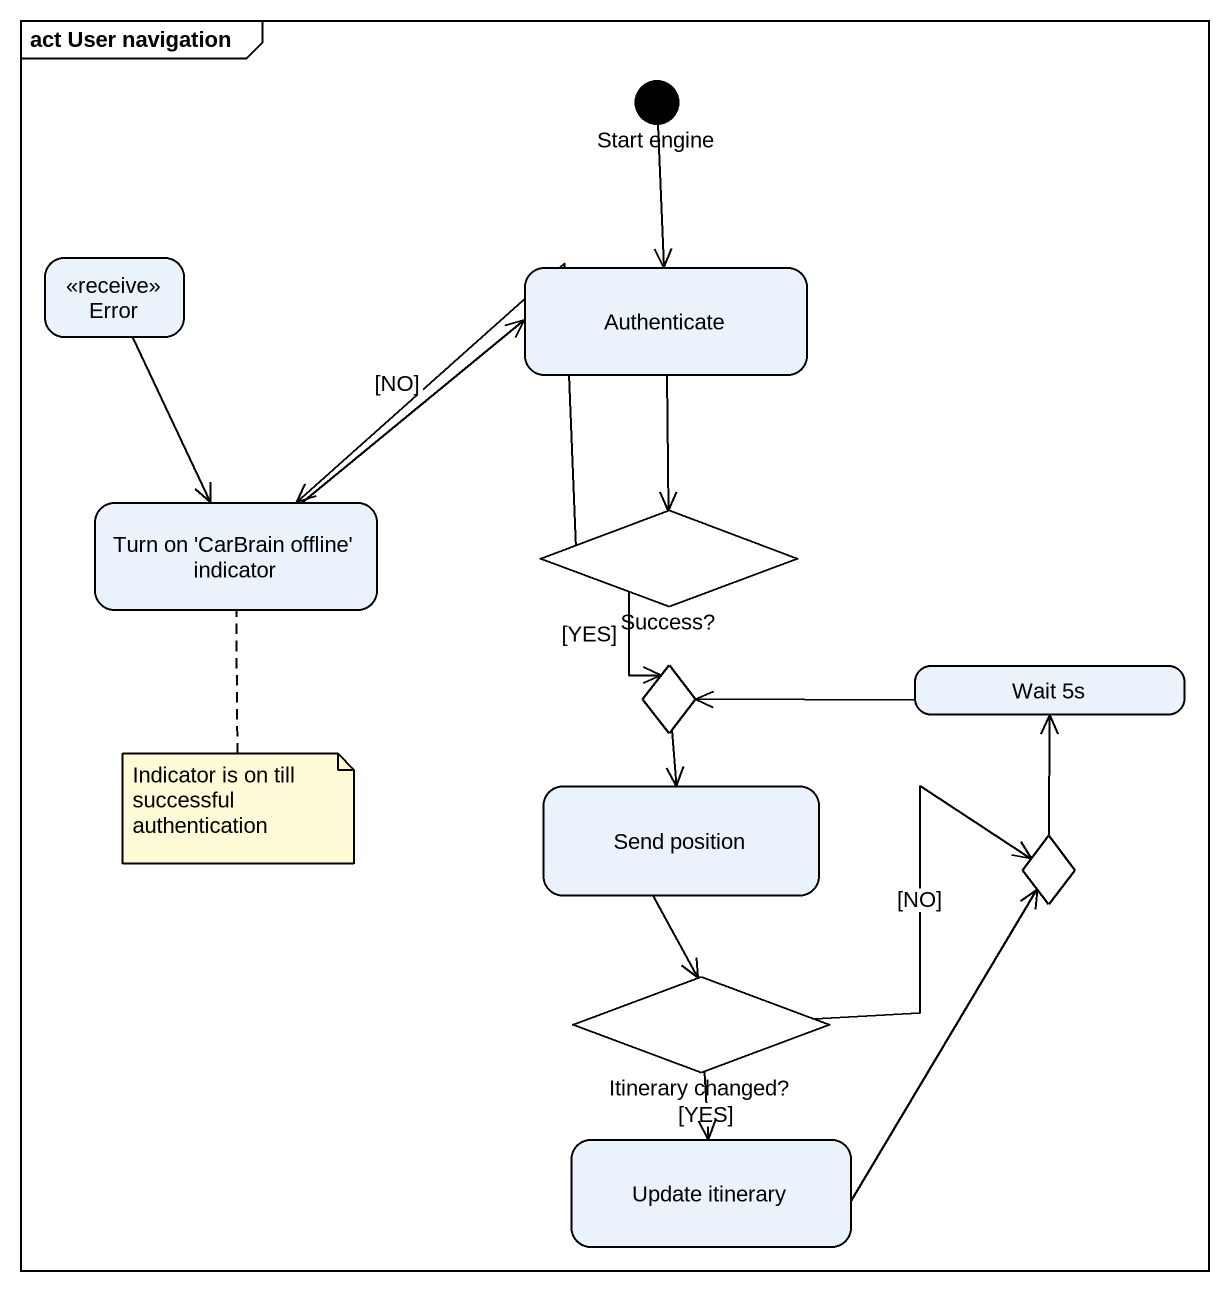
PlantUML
@startuml
mainframe act User navigation
hide empty description
state "Start engine" as Start_engine <<start>>
state Error <<receive>>
state Authenticate
state "Turn on 'CarBrain offline' indicator" as Turn_on_CarBrain_offline
state "Success?" as Success <<choice>>
state choice1 <<choice>>
state "Wait 5s" as Wait_5s
state "Send position" as Send_position
state choice2 <<choice>>
state "Itinerary changed?" as Itinerary_changed <<choice>>
state "Update itinerary" as Update_itinerary
Start_engine --> Authenticate
Error --> Turn_on_CarBrain_offline
Authenticate --> Success
Turn_on_CarBrain_offline -right-> Authenticate
Success -left-> Turn_on_CarBrain_offline : [NO]
Success --> choice1 : [YES]
choice1 --> Send_position
Wait_5s -left-> choice1
Send_position --> Itinerary_changed
choice2 -up-> Wait_5s
Itinerary_changed -right-> choice2 : [NO]
Itinerary_changed --> Update_itinerary : [YES]
Update_itinerary -up-> choice2
note bottom of Turn_on_CarBrain_offline : Indicator is on till successful authentication
@enduml
